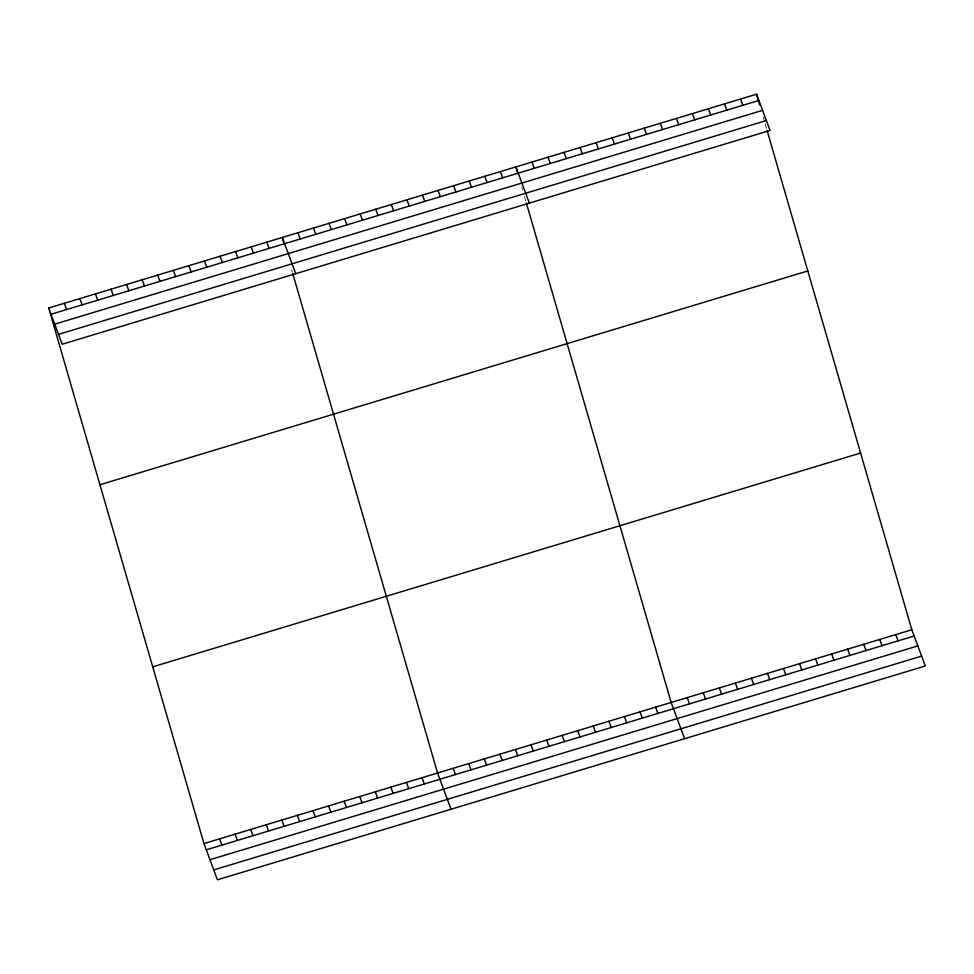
<?xml version="1.0" encoding="UTF-8"?>
<svg xmlns="http://www.w3.org/2000/svg" width="974" height="974" viewBox="0 0 974 974"><rect width="100%" height="100%" fill="white"/><g stroke="black" fill="none" stroke-linecap="round" stroke-linejoin="round"><path stroke-width="0.73" stroke-dasharray="4.87 3.65" d="M763.166 116.965L764.322 120.983M765.101 123.661L766.66 129.018M521.711 186.984L522.49 189.662M524.426 196.358L525.984 201.715M291.616 269.591L292.383 272.27"/><path stroke-width="1.46" d="M48.7 308.015L756.567 94.21L770.032 130.431L62.178 344.236L48.7 308.015L203.968 843.569L217.433 879.79L925.3 665.985L911.822 629.764L767.049 130.358M51.025 314.261L758.892 100.456M54.702 324.159L762.569 110.354M58.501 334.35L766.355 120.545M99.932 484.748L807.799 270.942M152.723 666.837L860.59 453.032M203.968 843.569L911.822 629.764M206.293 849.815L914.148 636.01M209.97 859.713L917.837 645.908M213.756 869.904L921.623 656.099M740.52 99.056L742.845 105.302M724.473 103.901L726.799 110.147M708.427 108.747L710.752 115.005M895.776 634.61L898.101 640.855M692.38 113.593L694.706 119.851M879.741 639.455L882.067 645.701M676.333 118.438L678.659 124.696M863.694 644.301L866.02 650.547M660.299 123.284L662.624 129.542M847.648 649.147L849.973 655.392M644.252 128.13L646.578 134.388M831.601 653.992L833.927 660.238M628.206 132.975L630.531 139.233M815.555 658.838L817.88 665.084M612.159 137.821L614.484 144.079M799.508 663.684L801.833 669.942M596.112 142.667L598.438 148.925M783.461 668.529L785.787 674.787M580.066 147.512L582.391 153.77M767.427 673.375L769.752 679.633M564.019 152.358L566.344 158.616M751.38 678.221L753.706 684.479M547.985 157.204L550.31 163.462M735.333 683.066L737.659 689.324M531.938 162.049L534.263 168.307M719.287 687.912L721.612 694.17M529.369 203.128L515.891 166.895L517.827 173.591M703.24 692.758L705.566 699.015M500.319 171.607L502.645 177.852M687.194 697.603L689.519 703.861M484.748 176.306L487.073 182.564M684.625 738.682L671.147 702.449L526.374 203.055M469.176 181.006L471.501 187.264M655.575 707.161L657.9 713.406M453.604 185.717L455.929 191.963M640.003 711.86L642.329 718.118M438.02 190.417L440.345 196.675M624.431 716.56L626.757 722.818M422.448 195.117L424.774 201.375M608.86 721.271L611.185 727.517M406.876 199.828L409.202 206.074M593.288 725.971L595.613 732.229M391.304 204.528L393.63 210.786M577.716 730.67L580.041 736.928M375.733 209.24L378.058 215.485M562.144 735.382L564.47 741.628M360.161 213.939L362.486 220.185M546.572 740.082L548.898 746.34M344.589 218.639L346.914 224.897M531 744.781L533.326 751.039M329.017 223.35L331.343 229.596M515.429 749.493L517.754 755.739M313.445 228.05L315.771 234.308M499.845 754.193L502.17 760.451M297.874 232.749L300.199 239.007M484.273 758.892L486.598 765.15M295.767 273.682L282.29 237.461L284.238 244.145M468.701 763.604L471.026 769.85M266.718 242.161L269.043 248.419M453.129 768.303L455.455 774.561M251.146 246.86L253.471 253.118M451.035 809.236L437.557 773.003L292.772 273.609M235.574 251.572L237.9 257.818M421.986 777.715L424.311 783.96M220.002 256.272L222.328 262.53M406.414 782.414L408.739 788.672M204.43 260.971L206.756 267.229M390.842 787.114L393.167 793.372M188.859 265.683L191.184 271.929M375.27 791.825L377.595 798.071M173.287 270.382L175.612 276.64M359.698 796.525L362.024 802.783M157.715 275.082L160.04 281.34M344.114 801.225L346.44 807.483M142.143 279.794L144.469 286.039M328.542 805.936L330.868 812.182M126.559 284.493L128.885 290.751M312.971 810.636L315.296 816.894M110.987 289.193L113.313 295.451M297.399 815.335L299.724 821.593M95.415 293.905L97.741 300.15M281.827 820.047L284.152 826.293M79.844 298.604L82.169 304.862M266.255 824.747L268.58 831.005M64.272 303.304L66.597 309.562M250.683 829.458L253.009 835.704M235.111 834.158L237.437 840.404M219.54 838.858L221.865 845.115M756.567 94.21L759.671 104.912"/></g></svg>
